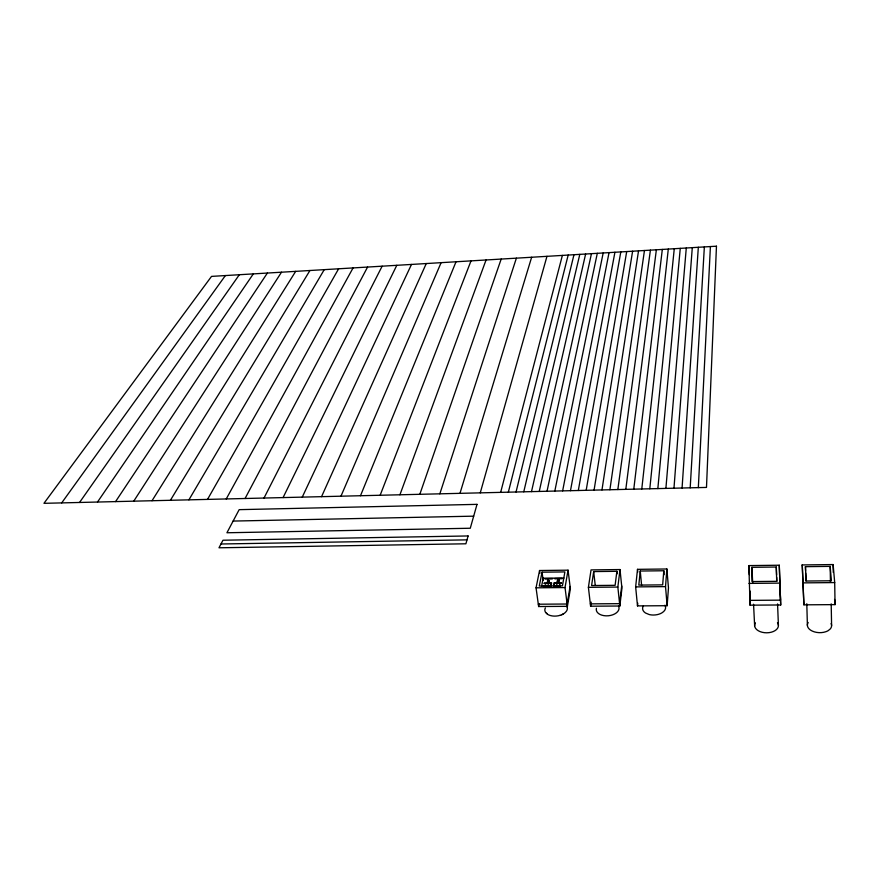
<?xml version="1.0" encoding="UTF-8"?>
<svg xmlns="http://www.w3.org/2000/svg" width="879" height="879" viewBox="0 0 879 879"><rect width="100%" height="100%" fill="white"/><g stroke="black" fill="none" stroke-linecap="round" stroke-linejoin="round"><path stroke-width="1.32" d="M698.333 487.625L710.408 246.559M690.191 487.812L704.354 246.922M682.071 488.01L698.322 247.274M667.139 605.708L668.469 587.886L666.875 568.988L637.506 569.339L635.649 586.897L637.495 605.895L667.139 605.708L665.524 586.623L666.875 568.988M673.973 488.208L692.289 247.636M663.799 570.757L662.667 584.865L638.802 585.095L640.253 571.031L663.799 570.757L664.128 574.712M665.897 488.394L686.279 247.999M657.844 488.592L680.269 248.361M637.495 605.895L637.78 603.17M649.801 488.79L674.27 248.713M641.78 488.977L668.293 249.076M621.706 585.985L619.585 603.664L590.325 603.862M619.838 606.016L621.936 588.315L620.003 569.548L591.051 569.9L588.403 587.337L590.6 606.202L619.838 606.016L617.849 587.062L620.003 569.548M633.781 489.174L662.316 249.427M616.882 571.306L615.113 585.315L591.6 585.535L593.677 571.581L616.882 571.306L617.146 573.833M625.804 489.361L656.36 249.79M617.838 489.548L650.405 250.141M609.894 489.746L644.461 250.504M590.6 606.202L591.204 602.137M601.972 489.933L638.528 250.856M594.072 490.119L632.605 251.207M570.086 586.469L567.109 604.016L538.311 604.214M567.405 606.345L570.372 588.787L568.054 570.174L539.552 570.515L536.047 587.82L538.629 606.532L567.405 606.345L565.032 587.557L568.054 570.174M586.183 490.317L626.705 251.559M578.316 490.504L620.805 251.91M558.692 580.656L557.484 580.667L558.78 580.788M558.055 581.217L558.615 581.074M570.471 490.691L614.915 252.262M558.703 581.788L557.055 582.283M558.747 581.513L558.736 580.261L557.253 580.733M558.495 581.777L557.099 582.151M548.221 581.316L548.782 581.184M548.87 580.755L547.65 580.766L548.946 580.887M562.637 490.878L609.037 252.614M549.067 580.832L548.254 580.272L547.43 580.832M541.563 586.359L543.145 578.217L563.944 578.052M538.629 606.532L539.157 603.84M548.65 581.876L547.265 582.25M547.364 581.195L548.804 581.667M542.046 572.185L539.288 586.04L562.428 585.821L564.889 571.921L542.046 572.185L543.145 580.305M558.198 579.711L558.725 579.898M554.825 491.064L603.17 252.965M547.035 491.251L597.302 253.317M539.256 491.438L591.457 253.668M531.498 491.625L585.623 254.02M523.763 491.811L579.799 254.361M516.039 491.998L573.976 254.712M508.348 492.185L568.175 255.064M500.656 492.361L562.373 255.404M480.264 492.855L546.969 256.327M459.992 493.339L531.641 257.25M439.841 493.822L516.38 258.162M419.821 494.306L501.184 259.063M399.923 494.789L486.065 259.975M380.146 495.262L471.012 260.876M360.489 495.734L456.025 261.766M340.964 496.195L441.115 262.656M321.549 496.668L426.271 263.546M302.255 497.129L411.493 264.436M283.071 497.591L396.792 265.315M264.008 498.041L382.145 266.183M245.065 498.503L367.576 267.062M226.233 498.953L353.061 267.93M207.51 499.404L338.624 268.787M188.908 499.854L324.252 269.644M170.405 500.294L309.935 270.501M808.186 622.486L807.515 624.013A12.273 7.428 2 0 0 807.405 624.661A12.097 7.318 2 0 0 807.427 625.573L807.482 626.002A13.657 8.252 2 0 0 807.636 626.562L807.779 626.947A12.273 7.428 2 0 0 808.065 627.518A12.559 7.592 2 0 0 808.724 628.463A12.35 7.471 2 0 0 809.416 629.188L809.614 629.364A12.482 7.548 2 0 0 810.031 629.716A11.372 6.878 2 0 0 810.713 630.21L812.295 631.078A12.097 7.318 2 0 0 825.897 631.693A12.35 7.471 2 0 0 828.238 630.606L830.194 629.001A11.471 6.933 2 0 0 830.578 628.518A11.581 7.01 2 0 0 830.996 627.859A11.46 6.933 2 0 0 831.16 627.529A12.097 7.318 2 0 0 831.589 625.54L831.204 603.862M152.023 500.733L295.685 271.358M133.74 501.173L281.5 272.204M115.567 501.612L267.381 273.05M97.503 502.041L253.328 273.885M79.549 502.469L239.33 274.731M61.695 502.898L225.398 275.556M556.473 584.755L557.066 584.579M553.605 584.788L553.902 584.557M554.396 584.942L553.693 584.985M551.518 584.964L550.825 585.018M550.803 584.689L551.364 584.601M545.101 584.788L545.771 584.766M547.936 584.766L548.628 584.733M559.462 584.579L560.099 584.623M558.846 579.986L558.934 579.382L557.682 579.371M560.022 615.344L560.286 615.267A11.416 6.933 -6.7 0 0 564.252 613.333A10.229 6.219 -6.7 0 0 564.812 612.905L564.988 612.751A12.669 7.691 -6.8 0 0 565.483 612.3L566.296 611.366A11.13 6.757 -6.7 0 0 567.175 609.63A11.317 6.878 -6.7 0 0 567.373 608.433A11.548 7.01 -6.7 0 0 567.285 607.466L567.153 606.982M233.122 521.071L473.693 516.16M220.992 543.991L467.002 539.86M748.875 565.593L779.277 565.219L780.717 604.972L750.051 605.17L748.875 565.593L749.337 574.635M802.252 564.944L833.127 564.56L834.698 582.579L835.05 604.62L803.9 604.829L802.252 564.944L803.9 604.829M776.278 567.021L776.717 581.316L752.017 581.568L751.919 567.318L776.278 567.021L776.586 574.811M805.428 566.669L830.172 566.373L831.391 580.777L806.285 581.03L805.428 566.669L805.538 570.581M545.002 578.635L552.506 578.558M554.792 578.536L562.318 578.459M544.947 578.767L552.462 578.69M554.748 578.668L562.274 578.591M544.112 583.173L551.649 583.096M553.957 583.074L561.516 582.997M544.068 583.304L551.605 583.227M553.902 583.206L561.461 583.129M748.941 583.403L779.882 583.107L780.717 604.972M803.263 582.876L834.698 582.579M557.187 581.579L558.637 581.568M547.21 582.381L548.661 582.37M543.497 586.337L551.056 586.271M553.539 586.249L559.857 586.183M543.453 586.469L551.012 586.403M553.484 586.381L559.802 586.315M536.047 587.82L565.032 587.557M588.403 587.337L617.849 587.062M635.649 586.897L665.524 586.623M548.21 579.668L547.705 579.744M547.595 579.865L548.606 580.063M546.156 613.113L546.024 612.971A10.218 6.208 -6.8 0 1 545.694 612.542L545.595 612.388A12.636 7.669 -6.7 0 1 545.409 612.092A10.757 6.538 -6.8 0 1 545.134 611.476A11.823 7.175 -6.7 0 1 544.958 610.861A11.317 6.878 -6.7 0 1 544.881 609.4A11.24 6.823 -6.7 0 1 545.013 608.883A11.548 7.01 -6.7 0 1 545.365 607.927M831.105 623.563L831.248 623.903A12.976 7.856 2 0 1 831.534 624.925A12.46 7.537 2 0 1 831.589 625.54M543.156 578.283L543.398 580.118M539.552 570.515L539.915 573.218M593.677 571.581L595.248 585.447M754.643 625.969L753.556 604.236M637.506 569.339L637.769 572.031M640.253 571.031L641.615 585.469M834.6 599.412L835.05 604.62M751.919 567.318L752.688 582.843M776.684 577.404L776.838 581.305M777.563 603.939L778.42 625.441M779.277 565.219L780.53 600.148L749.809 600.368L749.765 591.38M806.801 603.741L807.394 625.343M805.614 573.185L805.834 581.019M830.172 566.373L830.457 582.085M833.127 564.56L833.259 572.416M749.985 591.007L750.051 605.17M777.465 622.728A11.899 7.274 0.4 0 1 766.708 632.803A11.899 7.274 0.4 0 1 755.424 622.859M618.53 606.18A11.427 6.955 -5 0 1 608.378 615.772A11.427 6.955 -5 0 1 596.434 608.257M560 615.355A11.317 6.878 -6.7 0 1 550.276 615.509L550.045 615.432A11.405 6.922 -6.7 0 1 549.155 615.102L548.946 615.014A10.933 6.647 -6.7 0 1 547.925 614.509A12.559 7.625 -6.7 0 1 547.551 614.278A10.548 6.406 -6.8 0 1 547.035 613.916M561.615 614.751A11.13 6.757 -6.7 0 0 563.032 614.08A12.24 7.439 -6.8 0 0 563.428 613.872M547.331 613.861A11.13 6.757 -6.7 0 1 546.463 613.07M566.702 606.114A11.13 6.757 -6.7 0 1 567.142 607.048M664.953 605.191A11.548 7.021 -3.5 0 1 661.843 612.905A11.537 7.01 -3.5 0 1 653.471 615.036A11.548 7.021 -3.5 0 1 649.098 614.509L645.472 612.993A11.548 7.021 -3.5 0 1 643.164 606.202M716.462 246.197L706.485 487.427L43.95 503.326L211.531 276.391L716.462 246.197M468.1 535.959L465.892 543.793L218.981 547.793L222.98 540.222L468.1 535.959M477.011 504.359L470.276 528.246L226.925 532.762L239.165 509.655L477.011 504.359"/></g></svg>
